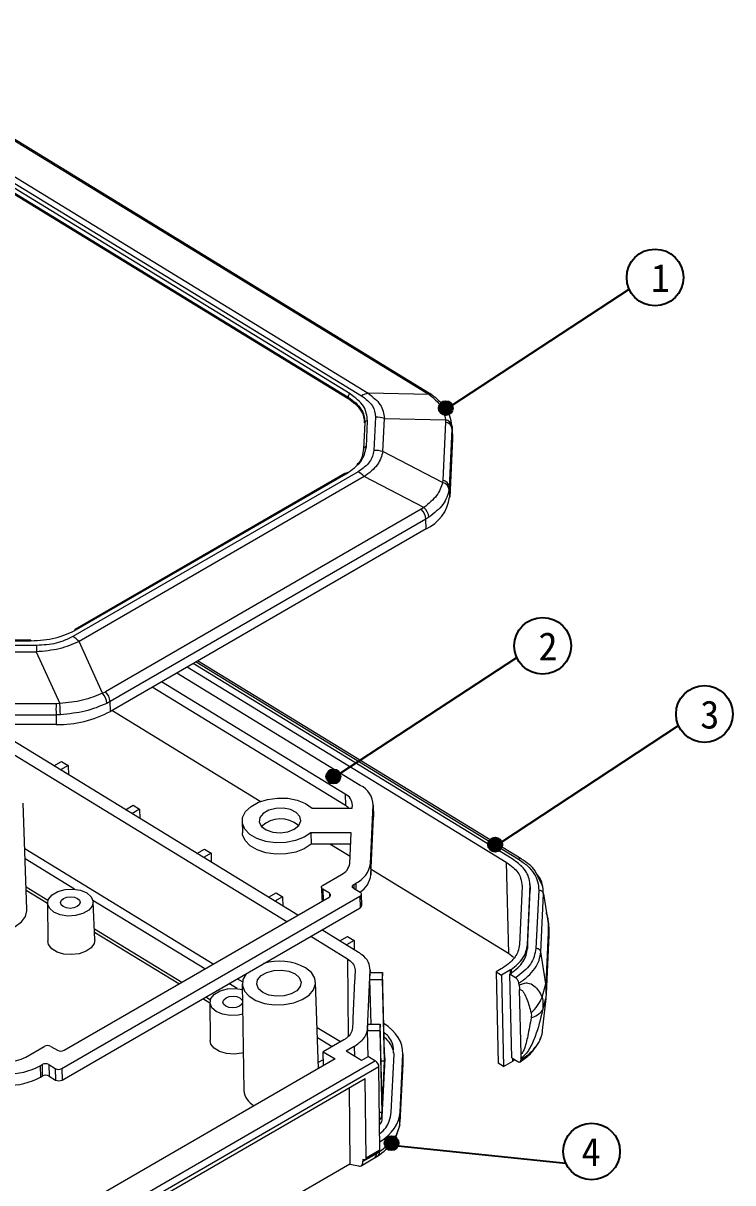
# Model space of a CAD drawing. Header units: inches. Extents: x 1153 to 3519, y 573 to 968.
# Drawn here: x 1277.5 to 1352.6, y 634.7 to 757.3 of the extents above; entities that cross this region are included whole.
import ezdxf

# ---------------------------------------------------------------- set-up
doc = ezdxf.new("R2010")
doc.units = ezdxf.units.IN
doc.styles.get("Standard").update_dxf_attribs({"font": 'txt', "bigfont": 'gbcbig.shx'})

msp = doc.modelspace()

# ---------------------------------------------------------------- hatches: boundary and pattern name
h = msp.add_hatch(color=256)
h.dxf.hatch_style = 1
h.set_gradient(color1=(0, 255, 255), color2=(20, 255, 255), one_color=1, tint=0.54)
h.paths.add_polyline_path([(1322.956, 716.606, 1), (1321.456, 716.606, 1)])
h = msp.add_hatch(color=256)
h.dxf.hatch_style = 1
h.set_gradient(color1=(0, 255, 255), color2=(20, 255, 255), one_color=1, tint=0.54)
h.paths.add_polyline_path([(1311.07, 677.666, 1), (1309.57, 677.666, 1)])
h = msp.add_hatch(color=256)
h.dxf.hatch_style = 1
h.set_gradient(color1=(0, 255, 255), color2=(20, 255, 255), one_color=1, tint=0.54)
h.paths.add_polyline_path([(1328.182, 670.459, 1), (1326.682, 670.459, 1)])
h = msp.add_hatch(color=256)
h.dxf.hatch_style = 1
h.set_gradient(color1=(0, 255, 255), color2=(20, 255, 255), one_color=1, tint=0.54)
h.paths.add_polyline_path([(1317.224, 638.903, 1), (1315.724, 638.903, 1)])

# ---------------------------------------------------------------- linework, layer by layer
at = {"color": 7, "linetype": 'Continuous', "lineweight": 15}
for p, q in [((1256.295, 757.295), (1320.179, 718.207)), ((1320.49, 718.164), (1256.606, 757.252)), ((1252.473, 755.124), (1313.304, 717.904)), ((1253.165, 755.398), (1313.996, 718.178)), ((1252.59, 754.025), (1311.872, 717.754)), ((1312.084, 718.121), (1252.802, 754.393)), ((1311.876, 717.593), (1252.594, 753.865)), ((1311.872, 717.754), (1311.876, 717.593)), ((1320.45, 718.034), (1313.996, 718.178)), ((1320.45, 718.034), (1320.179, 718.207)), ((1320.516, 718.147), (1320.49, 718.164)), ((1320.815, 717.955), (1320.516, 718.146)), ((1320.792, 717.971), (1320.815, 717.955)), ((1313.642, 715.045), (1313.513, 712.286)), ((1313.612, 715.3), (1313.642, 715.032)), ((1313.807, 712.514), (1313.935, 715.273)), ((1314.773, 715.645), (1314.609, 712.14)), ((1315.56, 712.016), (1315.724, 715.521)), ((1315.724, 715.521), (1322.177, 715.377)), ((1322.178, 715.133), (1321.891, 708.989)), ((1322.177, 715.377), (1322.178, 715.133)), ((1322.882, 714.571), (1322.878, 714.664)), ((1322.594, 708.225), (1322.88, 714.369)), ((1322.879, 714.648), (1322.88, 714.369)), ((1322.88, 714.369), (1322.905, 713.34)), ((1322.907, 713.541), (1322.881, 714.601)), ((1322.907, 713.541), (1322.905, 713.34)), ((1313.513, 712.273), (1313.513, 712.286)), ((1322.905, 713.34), (1322.619, 707.196)), ((1321.868, 708.751), (1315.56, 712.016)), ((1312.93, 709.883), (1282.769, 692.457)), ((1311.832, 709.789), (1311.668, 709.676)), ((1311.546, 709.686), (1283.022, 693.206)), ((1283.166, 693.188), (1311.69, 709.668)), ((1313.585, 709.361), (1283.423, 691.934)), ((1319.893, 706.096), (1313.585, 709.361)), ((1321.891, 708.989), (1321.868, 708.751)), ((1322.594, 708.225), (1322.567, 707.953)), ((1322.619, 707.196), (1322.594, 708.225)), ((1319.893, 706.096), (1319.607, 705.917)), ((1319.607, 705.917), (1286.218, 686.627)), ((1320.095, 704.867), (1286.707, 685.576)), ((1320.423, 705.07), (1320.095, 704.867)), ((1320.12, 703.837), (1320.095, 704.867)), ((1320.12, 703.837), (1286.732, 684.547)), ((1278.926, 691.524), (1273.029, 691.527)), ((1273.679, 692.014), (1278.321, 692.011)), ((1278.327, 692.07), (1273.685, 692.073)), ((1285.915, 686.464), (1283.423, 691.934)), ((1273.006, 690.84), (1278.903, 690.836)), ((1278.903, 690.836), (1281.395, 685.367)), ((1294.866, 689.246), (1328.608, 668.601)), ((1329.225, 668.956), (1295.482, 689.602)), ((1330.17, 668.953), (1295.965, 689.881)), ((1313.17, 676.72), (1293.751, 688.602)), ((1285.915, 686.464), (1286.218, 686.627)), ((1311.602, 674.591), (1291.154, 687.102)), ((1311.572, 675.797), (1292.153, 687.679)), ((1280.989, 685.357), (1270.651, 685.363)), ((1281.395, 685.367), (1280.989, 685.357)), ((1286.707, 685.576), (1286.361, 685.39)), ((1286.732, 684.547), (1286.707, 685.576)), ((1270.651, 684.193), (1280.988, 684.187)), ((1281.452, 684.198), (1280.988, 684.187)), ((1280.988, 684.187), (1281.014, 683.158)), ((1302.582, 675.017), (1286.873, 684.628)), ((1281.014, 683.158), (1270.676, 683.164)), ((1271.338, 683.164), (1305.395, 662.326)), ((1306.557, 662.997), (1273.599, 683.163)), ((1280.77, 678.775), (1281.58, 679.243)), ((1281.58, 679.243), (1282.267, 678.823)), ((1282.267, 678.823), (1281.457, 678.355)), ((1282.267, 678.823), (1282.291, 677.844)), ((1311.572, 675.797), (1311.602, 674.591)), ((1277.914, 663.587), (1277.516, 674.846)), ((1288.329, 674.15), (1289.139, 674.618)), ((1289.139, 674.618), (1289.826, 674.198)), ((1308.068, 674.328), (1312.323, 674.326)), ((1312.323, 674.326), (1312.337, 674.621)), ((1314.249, 668.476), (1314.536, 674.619)), ((1314.536, 674.619), (1314.565, 673.413)), ((1314.567, 673.538), (1314.537, 674.745)), ((1289.826, 674.198), (1289.016, 673.73)), ((1289.826, 674.198), (1289.85, 673.22)), ((1314.279, 667.269), (1314.565, 673.413)), ((1314.565, 673.413), (1314.567, 673.538)), ((1300.669, 672.925), (1300.699, 671.719)), ((1312.201, 671.712), (1307.946, 671.715)), ((1307.946, 671.715), (1307.975, 670.508)), ((1312.051, 668.477), (1312.201, 671.712)), ((1295.887, 669.526), (1296.697, 669.994)), ((1297.384, 669.573), (1296.574, 669.105)), ((1296.697, 669.994), (1297.384, 669.573)), ((1297.384, 669.573), (1297.408, 668.595)), ((1312.145, 670.505), (1307.975, 670.508)), ((1312.084, 669.202), (1309.953, 670.507)), ((1282.949, 665.755), (1277.724, 668.953)), ((1314.249, 668.476), (1314.279, 667.269)), ((1328.608, 668.601), (1328.844, 658.948)), ((1309.225, 666.174), (1311.176, 667.301)), ((1328.844, 658.948), (1314.306, 667.843)), ((1332.476, 666.025), (1331.753, 667.491)), ((1309.069, 665.952), (1309.099, 664.745)), ((1309.893, 665.334), (1309.206, 665.754)), ((1309.206, 665.754), (1309.235, 664.547)), ((1313.148, 665.416), (1312.46, 665.836)), ((1312.48, 666.256), (1312.688, 666.376)), ((1330.274, 666.039), (1329.988, 659.893)), ((1330.834, 659.891), (1331.121, 666.039)), ((1330.844, 659.489), (1331.131, 665.637)), ((1331.131, 665.637), (1331.109, 665.812)), ((1331.121, 666.039), (1331.131, 665.637)), ((1331.134, 665.764), (1331.122, 666.266)), ((1332.034, 665.636), (1331.748, 659.489)), ((1332.345, 666.41), (1332.321, 666.559)), ((1281.608, 646.785), (1313.128, 664.996)), ((1281.839, 648.717), (1309.873, 664.914)), ((1296.733, 657.322), (1284.896, 664.565)), ((1285.101, 660.398), (1284.915, 664.418)), ((1303.445, 664.901), (1304.255, 665.369)), ((1304.943, 664.949), (1304.133, 664.481)), ((1304.255, 665.369), (1304.943, 664.949)), ((1304.943, 664.949), (1304.967, 663.97)), ((1309.237, 664.546), (1309.235, 664.547)), ((1313.128, 664.996), (1313.158, 663.789)), ((1313.314, 664.012), (1313.284, 665.218)), ((1332.253, 659.131), (1332.54, 665.277)), ((1332.54, 665.277), (1333.079, 661.908)), ((1280.092, 664.3), (1280.103, 660.276)), ((1281.638, 645.578), (1313.158, 663.789)), ((1307.935, 660.772), (1311.824, 658.392)), ((1312.986, 659.063), (1309.097, 661.443)), ((1311.004, 660.276), (1311.814, 660.744)), ((1311.814, 660.744), (1312.501, 660.324)), ((1333.079, 661.908), (1332.793, 655.762)), ((1332.852, 654.687), (1333.139, 660.852)), ((1312.501, 660.324), (1311.691, 659.856)), ((1312.501, 660.324), (1312.525, 659.346)), ((1330.834, 659.891), (1330.844, 659.489)), ((1329.38, 658.523), (1328.844, 658.948)), ((1332.793, 655.762), (1332.253, 659.131)), ((1313.929, 651.027), (1314.215, 657.173)), ((1314.215, 657.173), (1314.221, 656.932)), ((1314.225, 656.932), (1314.217, 657.286)), ((1328.083, 657.332), (1327.52, 657.007)), ((1329.054, 657.218), (1328.088, 656.66)), ((1329.054, 657.218), (1329.106, 657.253)), ((1329.064, 656.815), (1329.054, 657.218)), ((1329.106, 657.253), (1329.116, 656.851)), ((1308.759, 646.8), (1308.436, 655.927)), ((1312.567, 656.105), (1312.38, 652.097)), ((1314.188, 656.219), (1314.221, 656.932)), ((1314.304, 651.498), (1314.188, 656.219)), ((1314.188, 656.219), (1315.491, 656.218)), ((1314.221, 656.932), (1315.524, 656.931)), ((1315.524, 656.931), (1315.491, 656.218)), ((1315.491, 656.218), (1315.702, 647.61)), ((1315.735, 648.323), (1315.524, 656.931)), ((1327.52, 657.007), (1328.088, 656.66)), ((1327.52, 657.007), (1327.757, 647.353)), ((1328.088, 656.66), (1328.325, 647.006)), ((1328.969, 656.761), (1329.064, 656.815)), ((1329.186, 647.912), (1328.969, 656.761)), ((1329.598, 656.377), (1328.969, 656.761)), ((1329.064, 656.815), (1329.116, 656.851)), ((1300.127, 655.245), (1299.274, 655.767)), ((1300.683, 655.737), (1300.837, 644.472)), ((1329.971, 655.604), (1329.948, 655.809)), ((1330.171, 648.297), (1330.003, 655.141)), ((1332.4, 654.352), (1332.793, 655.762)), ((1332.819, 654.697), (1332.814, 654.881)), ((1297.27, 653.789), (1297.281, 649.765)), ((1332.438, 650.803), (1332.813, 654.18)), ((1313.929, 651.027), (1313.935, 650.786)), ((1313.935, 650.786), (1313.968, 651.498)), ((1313.968, 651.498), (1315.271, 651.498)), ((1315.271, 651.498), (1315.238, 650.785)), ((1315.482, 642.89), (1315.271, 651.498)), ((1310.182, 649.093), (1308.645, 650.034)), ((1311.425, 649.811), (1309.257, 648.558)), ((1314.002, 648.041), (1313.935, 650.786)), ((1315.238, 650.785), (1313.935, 650.786)), ((1315.238, 650.785), (1315.449, 642.177)), ((1332.141, 649.846), (1332.233, 649.998)), ((1277.788, 648.011), (1279.739, 649.138)), ((1280.446, 649.138), (1281.133, 648.717)), ((1309.257, 648.558), (1310.493, 647.802)), ((1309.271, 647.096), (1309.257, 648.558)), ((1312.524, 649.138), (1311.664, 648.641)), ((1313.304, 647.637), (1311.664, 648.641)), ((1315.668, 648.736), (1315.735, 648.323)), ((1315.75, 647.933), (1315.736, 648.536)), ((1316.735, 648.323), (1316.713, 648.499)), ((1310.493, 647.802), (1281.152, 630.85)), ((1314.789, 647.593), (1281.38, 628.291)), ((1314.03, 648.057), (1313.304, 647.637)), ((1314.03, 648.057), (1314.789, 647.593)), ((1315.367, 647.611), (1315.702, 647.61)), ((1315.747, 647.84), (1315.461, 641.694)), ((1315.702, 647.61), (1315.482, 642.89)), ((1315.722, 647.991), (1315.747, 647.84)), ((1315.747, 647.84), (1315.735, 648.323)), ((1316.448, 642.176), (1316.735, 648.323)), ((1317.365, 641.106), (1317.652, 647.253)), ((1317.653, 647.279), (1317.366, 641.133)), ((1317.373, 642.176), (1317.659, 648.322)), ((1317.652, 647.391), (1317.653, 647.279)), ((1317.659, 648.322), (1317.653, 647.279)), ((1317.655, 647.313), (1317.662, 648.436)), ((1328.325, 647.006), (1327.757, 647.353)), ((1328.325, 647.006), (1329.29, 647.564)), ((1329.186, 647.912), (1329.814, 647.527)), ((1329.29, 647.564), (1329.283, 647.852)), ((1329.342, 647.6), (1329.29, 647.564)), ((1329.493, 647.724), (1329.342, 647.6)), ((1330.161, 647.859), (1330.148, 647.677)), ((1279.3, 647.086), (1279.507, 647.206)), ((1279.3, 647.086), (1279.329, 645.879)), ((1279.507, 647.206), (1279.537, 645.999)), ((1280.214, 647.206), (1280.901, 646.785)), ((1280.214, 647.206), (1280.244, 645.999)), ((1280.901, 646.785), (1280.931, 645.578)), ((1281.608, 646.785), (1281.638, 645.578)), ((1315.142, 646.973), (1281.734, 627.671)), ((1315.227, 638.205), (1315.142, 646.973)), ((1279.329, 645.879), (1279.537, 645.999)), ((1280.244, 645.999), (1280.931, 645.578)), ((1283.19, 628.111), (1313.694, 645.735)), ((1313.775, 637.366), (1313.694, 645.735)), ((1311.995, 644.754), (1312.073, 636.696)), ((1315.189, 642.177), (1315.449, 642.177)), ((1315.461, 641.694), (1315.449, 642.177)), ((1317.337, 640.836), (1317.366, 641.133)), ((1317.366, 641.133), (1317.373, 642.176)), ((1317.275, 640.567), (1317.284, 640.632)), ((1314.868, 637.779), (1313.437, 636.952)), ((1313.681, 637.15), (1315.134, 637.989)), ((1313.775, 637.366), (1315.227, 638.205)), ((1314.712, 637.368), (1315.029, 637.559)), ((1315.2, 637.977), (1314.868, 637.779)), ((1315.029, 637.559), (1315, 637.539)), ((1312.073, 636.696), (1283.269, 620.054)), ((1312.073, 636.696), (1312.985, 636.49)), ((1313.25, 636.52), (1314.681, 637.347)), ((1313.435, 637.184), (1313.441, 637.181)), ((1313.435, 637.184), (1313.437, 636.952)), ((1314.681, 637.347), (1314.712, 637.368))]:
    msp.add_line(p, q, dxfattribs=at)
at = {"color": 4}
for p, q in [((1322.894, 716.906), (1341.6, 729.194)), ((1311.008, 677.966), (1329.714, 690.254)), ((1328.12, 670.758), (1346.826, 683.046)), ((1317.173, 638.634), (1334.891, 636.8))]:
    msp.add_line(p, q, dxfattribs=at)
at = {"color": 8, "linetype": 'Continuous', "lineweight": 15}
for p, q in [((1295.805, 689.789), (1329.89, 668.934)), ((1297.617, 657.833), (1277.686, 670.027)), ((1277.829, 665.985), (1280.135, 664.574)), ((1312.48, 666.256), (1312.491, 665.818)), ((1312.688, 666.376), (1312.705, 665.687)), ((1280.092, 664.226), (1277.842, 665.602)), ((1309.893, 665.334), (1309.903, 664.932)), ((1333.079, 661.908), (1333.035, 662.529)), ((1285.047, 661.569), (1294.293, 655.912)), ((1293.978, 655.73), (1285.065, 661.183)), ((1333.105, 660.843), (1333.079, 661.908)), ((1311.824, 658.392), (1311.895, 650.215)), ((1300.697, 655.948), (1300.158, 656.278)), ((1332.814, 654.881), (1332.793, 655.762)), ((1297.27, 653.716), (1296.518, 654.176)), ((1296.833, 654.357), (1297.313, 654.063)), ((1332.77, 654.164), (1332.434, 652.956)), ((1311.066, 649.604), (1308.607, 651.108)), ((1312.524, 649.138), (1312.549, 648.099)), ((1308.735, 647.479), (1309.265, 647.748)), ((1317.653, 647.279), (1317.652, 647.253)), ((1329.342, 647.6), (1329.337, 647.82)), ((1308.846, 646.85), (1308.754, 646.937)), ((1317.366, 641.133), (1317.365, 641.106)), ((1314.868, 637.836), (1314.868, 637.779))]:
    msp.add_line(p, q, dxfattribs=at)
at = {"color": 8, "linetype": 'Continuous', "lineweight": 15, "flags": 128}
for points in [[(1282.969, 693.116), (1282.969, 693.117), (1282.98, 693.155), (1282.998, 693.186), (1283.022, 693.206), (1283.053, 693.217), (1283.088, 693.218), (1283.126, 693.208), (1283.166, 693.188)], [(1278.333, 692.016), (1278.332, 692.027), (1278.331, 692.052), (1278.329, 692.067), (1278.327, 692.07), (1278.325, 692.061), (1278.323, 692.042), (1278.321, 692.011)]]:
    msp.add_lwpolyline(points, dxfattribs=at)
at = {"color": 7, "linetype": 'Continuous', "lineweight": 15, "flags": 128}
for points in [[(1281.452, 684.198), (1281.446, 684.331), (1281.439, 684.474), (1281.431, 684.625), (1281.424, 684.78), (1281.416, 684.936), (1281.408, 685.088), (1281.401, 685.233), (1281.395, 685.367)], [(1307.946, 671.715), (1307.218, 671.234), (1306.306, 670.882), (1305.276, 670.685), (1304.202, 670.657), (1303.162, 670.799), (1302.23, 671.102), (1301.474, 671.543), (1300.949, 672.091), (1300.692, 672.706), (1300.721, 673.345), (1301.036, 673.96), (1301.612, 674.507), (1302.409, 674.947), (1303.369, 675.249), (1304.422, 675.39), (1305.494, 675.36), (1306.505, 675.162), (1307.384, 674.81), (1308.068, 674.328)], [(1306.18, 672.098), (1306.655, 672.494), (1306.862, 672.962), (1306.772, 673.437), (1306.398, 673.857), (1305.791, 674.164), (1305.032, 674.317), (1304.224, 674.296), (1303.476, 674.102), (1302.888, 673.763), (1302.542, 673.324), (1302.482, 672.844), (1302.718, 672.388), (1303.217, 672.019), (1303.912, 671.785), (1304.709, 671.718), (1305.5, 671.827), (1306.18, 672.098)], [(1307.975, 670.508), (1307.247, 670.027), (1306.335, 669.676), (1305.305, 669.479), (1304.231, 669.45), (1303.191, 669.592), (1302.26, 669.895), (1301.504, 670.336), (1300.978, 670.884), (1300.721, 671.5), (1300.699, 671.719)], [(1284.256, 665.353), (1284.717, 664.945), (1284.912, 664.464), (1284.816, 663.968), (1284.441, 663.517), (1283.832, 663.166), (1283.063, 662.956), (1282.227, 662.913), (1281.424, 663.042), (1280.752, 663.328), (1280.29, 663.736), (1280.096, 664.217), (1280.192, 664.713), (1280.567, 665.164), (1281.175, 665.515), (1281.944, 665.725), (1282.78, 665.768), (1283.583, 665.639), (1284.256, 665.353)], [(1309.206, 665.754), (1309.146, 665.799), (1309.102, 665.851), (1309.076, 665.906), (1309.069, 665.964), (1309.081, 666.022), (1309.112, 666.078), (1309.161, 666.129), (1309.225, 666.174)], [(1312.46, 665.836), (1312.4, 665.881), (1312.357, 665.933), (1312.331, 665.988), (1312.324, 666.046), (1312.336, 666.104), (1312.367, 666.16), (1312.416, 666.211), (1312.48, 666.256)], [(1281.75, 663.905), (1281.535, 664.105), (1281.467, 664.341), (1281.557, 664.577), (1281.791, 664.777), (1282.134, 664.91), (1282.532, 664.957), (1282.927, 664.909), (1283.257, 664.776), (1283.473, 664.576), (1283.54, 664.34), (1283.451, 664.104), (1283.217, 663.904), (1282.874, 663.771), (1282.475, 663.724), (1282.081, 663.771), (1281.75, 663.905)], [(1309.873, 664.914), (1309.937, 664.959), (1309.986, 665.01), (1310.017, 665.066), (1310.029, 665.124), (1310.022, 665.182), (1309.997, 665.237), (1309.953, 665.289), (1309.893, 665.334)], [(1313.128, 664.996), (1313.192, 665.041), (1313.241, 665.092), (1313.272, 665.148), (1313.284, 665.206), (1313.277, 665.264), (1313.251, 665.319), (1313.208, 665.371), (1313.148, 665.416)], [(1269.916, 663.391), (1270.025, 662.861), (1270.398, 662.287), (1271.01, 661.795), (1271.821, 661.417), (1272.774, 661.179), (1273.805, 661.097), (1274.843, 661.178), (1275.818, 661.414), (1276.664, 661.792), (1277.322, 662.283), (1277.748, 662.856), (1277.913, 663.471), (1277.914, 663.587)], [(1285.101, 660.398), (1285.034, 660.012), (1284.713, 659.557), (1284.164, 659.184), (1283.446, 658.934), (1282.637, 658.834), (1281.823, 658.895), (1281.094, 659.11), (1280.529, 659.456), (1280.188, 659.896), (1280.103, 660.276)], [(1301.138, 656.845), (1301.106, 656.808), (1300.759, 656.21), (1300.694, 655.584), (1300.915, 654.974), (1301.407, 654.427), (1302.133, 653.983), (1303.039, 653.675), (1304.057, 653.526), (1305.113, 653.547), (1306.128, 653.736), (1307.026, 654.079), (1307.742, 654.552), (1308.222, 655.118), (1308.43, 655.736), (1308.351, 656.36), (1307.991, 656.944), (1307.377, 657.444), (1307.377, 657.444)], [(1302.853, 654.831), (1302.404, 655.228), (1302.215, 655.697), (1302.308, 656.179), (1302.674, 656.619), (1303.266, 656.961), (1304.015, 657.166), (1304.83, 657.207), (1305.612, 657.081), (1306.267, 656.803), (1306.716, 656.406), (1306.906, 655.937), (1306.812, 655.454), (1306.447, 655.015), (1305.854, 654.673), (1305.105, 654.468), (1304.291, 654.426), (1303.509, 654.552), (1302.853, 654.831)], [(1300.727, 652.555), (1300.242, 652.445), (1299.405, 652.402), (1298.602, 652.532), (1297.93, 652.817), (1297.468, 653.225), (1297.274, 653.706), (1297.37, 654.202), (1297.745, 654.653), (1298.354, 655.005), (1299.122, 655.215), (1299.959, 655.257), (1300.691, 655.147)], [(1298.929, 653.395), (1298.713, 653.595), (1298.645, 653.83), (1298.735, 654.066), (1298.969, 654.266), (1299.312, 654.399), (1299.711, 654.446), (1300.105, 654.399), (1300.435, 654.265), (1300.651, 654.065), (1300.708, 653.937)], [(1300.71, 653.765), (1300.629, 653.594), (1300.395, 653.394), (1300.052, 653.26), (1299.653, 653.214), (1299.259, 653.261), (1298.929, 653.395)], [(1300.783, 648.463), (1300.624, 648.424), (1299.815, 648.324), (1299.001, 648.385), (1298.272, 648.6), (1297.707, 648.946), (1297.366, 649.385), (1297.281, 649.765)], [(1312.985, 636.49), (1313.081, 636.479), (1313.17, 636.488), (1313.248, 636.519), (1313.315, 636.571), (1313.368, 636.642), (1313.407, 636.731), (1313.43, 636.835), (1313.437, 636.952)], [(1313.775, 637.366), (1313.769, 637.293), (1313.751, 637.231), (1313.72, 637.182), (1313.679, 637.149), (1313.628, 637.131), (1313.57, 637.131), (1313.507, 637.148), (1313.441, 637.181)]]:
    msp.add_lwpolyline(points, dxfattribs=at)
at = {"color": 4}
for centre, radius in [((1344.34, 730.415), 3), ((1322.206, 716.606), 0.75), ((1332.454, 691.475), 3), ((1349.566, 684.268), 3), ((1310.32, 677.666), 0.75), ((1327.432, 670.459), 0.75), ((1337.631, 638.022), 3), ((1316.474, 638.903), 0.75)]:
    msp.add_circle(centre, radius, dxfattribs=at)
at = {"color": 7, "linetype": 'Continuous', "lineweight": 15}
for centre, radius, start, end in [((1312.322, 717.739), 0.45, 121.90061, 178.11188), ((1314.504, 715.886), 2.348, 102.49766, 120.73571), ((1314.772, 711.945), 3.701, 75.10202, 89.99639), ((1322.059, 714.561), 0.825, 6.05944, 81.76912), ((1322.015, 714.279), 0.869, 5.97852, 79.21639), ((1314.609, 708.44), 3.701, 75.10228, 89.99613), ((1311.006, 706.801), 3.634, 44.78562, 58.0258), ((1311.604, 709.566), 0.134, 49.79751, 115.64181), ((1321.659, 707.862), 0.913, 5.6969, 76.71782), ((1321.729, 708.135), 0.87, 5.98025, 79.21552), ((1318.86, 704.913), 1.571, 5.75044, 48.862), ((1318.275, 707.819), 4.388, 294.86761, 351.84687), ((1318.451, 704.741), 1.649, 4.37363, 45.50248), ((1310.88, 690.1), 31.986, 177.44936, 178.68136), ((1280.844, 689.374), 3.634, 44.78562, 58.0258), ((1284.627, 685.301), 1.736, 2.94573, 42.08166), ((1285.062, 685.45), 1.649, 4.37363, 45.50248), ((1307.158, 684.767), 26.176, 178.70987, 181.26958), ((1281.217, 694.79), 11.633, 268.99782, 298.29942), ((1312.093, 674.526), 2.444, 2.18518, 63.86945), ((1310.969, 674.569), 1.369, 2.18463, 63.86993), ((1310.544, 672.831), 2.053, 46.73771, 58.99681), ((1304.735, 670.289), 2.89, 48.93527, 133.87332), ((1310.53, 668.695), 1.536, 294.86769, 351.84677), ((1311.535, 668.865), 2.742, 294.86763, 351.84692), ((1311.824, 667.532), 2.469, 301.70706, 353.87742), ((1309.346, 664.77), 0.248, 185.76729, 243.60133), ((1313.058, 664.026), 0.257, 292.92961, 356.89438), ((1304.625, 652.271), 5.859, 61.98751, 106.80568), ((1328.47, 655.882), 4.218, 310.80452, 338.72409), ((1330.609, 654.419), 2.34, 285.62118, 321.28003), ((1280.092, 648.477), 0.749, 61.81319, 118.12107), ((1281.486, 649.377), 0.749, 241.8138, 298.12033), ((1275.858, 651.596), 4.072, 268.99777, 298.29943), ((1279.86, 646.545), 0.749, 61.81334, 118.12092), ((1314.337, 646.924), 0.807, 3.47453, 55.95724), ((1275.853, 653.488), 7.271, 268.99789, 298.29934), ((1279.89, 645.339), 0.749, 61.81334, 118.12092), ((1281.255, 647.445), 0.749, 241.81374, 298.12039), ((1275.882, 652.281), 7.271, 268.99789, 298.29934), ((1281.285, 646.239), 0.749, 241.81374, 298.12039), ((1302.934, 644.735), 2.113, 187.15345, 242.21388), ((1316.709, 640.839), 0.628, 334.3084, 359.71184), ((1314.995, 638.177), 0.234, 306.34402, 6.76784)]:
    msp.add_arc(centre, radius, start, end, dxfattribs=at)
at = {"color": 8, "linetype": 'Continuous', "lineweight": 15}
for centre, radius, start, end in [((1320.282, 717.805), 0.415, 59.9404, 104.3586), ((1320.542, 717.575), 0.469, 57.76491, 101.3758), ((1313.909, 715.004), 0.27, 84.35803, 171.12467), ((1313.78, 712.245), 0.27, 84.35934, 171.12309), ((1314.377, 637.73), 0.493, 312.70226, 5.63838), ((1314.696, 637.939), 0.505, 311.24078, 4.41422)]:
    msp.add_arc(centre, radius, start, end, dxfattribs=at)
at = {"color": 7, "linetype": 'Continuous', "lineweight": 15}
for centre, start_param, end_param in [((1309.661, 648.327), 6.2409761, 6.9925104), ((1309.375, 642.18), 5.5168877, 6.2409761)]:
    msp.add_ellipse(centre, major_axis=(8, 0.196), ratio=0.5934856, start_param=start_param, end_param=end_param, dxfattribs=at)
at = {"color": 8, "linetype": 'Continuous', "lineweight": 15}
for points, knots in [([(1311.872, 717.754), (1312.157, 717.561), (1312.711, 717.186), (1313.27, 716.518), (1313.583, 715.884), (1313.604, 715.469), (1313.612, 715.3)], [0, 0, 0, 0, 0.2822655, 0.5488848, 0.8155045, 1, 1, 1, 1]), ([(1330.157, 668.953), (1330.15, 668.959), (1330.116, 668.991), (1330.022, 668.992), (1329.934, 668.953), (1329.89, 668.934)], [0, 0, 0, 0, 0.117672, 0.5588329, 1, 1, 1, 1])]:
    msp.add_open_spline(points, degree=3, knots=knots, dxfattribs=at)
at = {"color": 7, "linetype": 'Continuous', "lineweight": 15}
for points, knots in [([(1313.625, 715.049), (1313.614, 715.257), (1313.581, 715.868), (1313.03, 716.781), (1312.237, 717.339), (1311.876, 717.593)], [0, 0, 0, 0, 0.2204696, 0.6451009, 1, 1, 1, 1]), ([(1313.935, 715.273), (1313.866, 715.806), (1313.729, 716.872), (1312.632, 717.705), (1312.084, 718.121)], [0, 0, 0, 0, 0.5000663, 1, 1, 1, 1]), ([(1313.304, 717.904), (1313.747, 717.576), (1314.633, 716.919), (1314.726, 716.07), (1314.773, 715.645)], [0, 0, 0, 0, 0.4999999, 1, 1, 1, 1]), ([(1313.996, 718.178), (1314.485, 717.793), (1315.462, 717.022), (1315.637, 716.021), (1315.724, 715.521)], [0, 0, 0, 0, 0.5000004, 1, 1, 1, 1]), ([(1320.45, 718.034), (1320.92, 717.649), (1321.862, 716.879), (1322.072, 715.878), (1322.177, 715.377)], [0, 0, 0, 0, 0.5, 1, 1, 1, 1]), ([(1322.864, 714.772), (1322.812, 715.1), (1322.711, 715.737), (1322.122, 716.88), (1321.314, 717.543), (1320.792, 717.971)], [0, 0, 0, 0, 0.2725037, 0.5302205, 1, 1, 1, 1]), ([(1311.69, 709.668), (1312.277, 710.084), (1313.451, 710.916), (1313.688, 711.981), (1313.807, 712.514)], [0, 0, 0, 0, 0.5000661, 1, 1, 1, 1]), ([(1313.513, 712.273), (1313.476, 712.014), (1313.403, 711.512), (1313.131, 710.949), (1312.86, 710.678), (1312.803, 710.62)], [0, 0, 0, 0, 0.4541275, 0.8830816, 1, 1, 1, 1]), ([(1314.609, 712.14), (1314.523, 711.716), (1314.351, 710.867), (1313.404, 710.211), (1312.93, 709.883)], [0, 0, 0, 0, 0.4999998, 1, 1, 1, 1]), ([(1315.56, 712.016), (1315.428, 711.533), (1315.162, 710.567), (1314.111, 709.763), (1313.585, 709.361)], [0, 0, 0, 0, 0.4999994, 1, 1, 1, 1]), ([(1321.868, 708.751), (1321.718, 708.277), (1321.417, 707.329), (1320.401, 706.507), (1319.893, 706.096)], [0, 0, 0, 0, 0.5000002, 1, 1, 1, 1]), ([(1322.567, 707.953), (1322.412, 707.431), (1322.102, 706.387), (1320.983, 705.509), (1320.423, 705.07)], [0, 0, 0, 0, 0.4999999, 1, 1, 1, 1]), ([(1278.321, 692.011), (1279.22, 692.067), (1281.019, 692.177), (1282.451, 692.851), (1283.166, 693.188)], [0, 0, 0, 0, 0.50006613, 1, 1, 1, 1]), ([(1283.423, 691.934), (1282.747, 691.642), (1281.393, 691.056), (1279.733, 690.91), (1278.903, 690.836)], [0, 0, 0, 0, 0.4999999, 1, 1, 1, 1]), ([(1282.769, 692.457), (1282.204, 692.185), (1281.074, 691.641), (1279.642, 691.563), (1278.926, 691.524)], [0, 0, 0, 0, 0.4999994, 1, 1, 1, 1]), ([(1285.915, 686.464), (1285.232, 686.187), (1283.864, 685.632), (1282.218, 685.455), (1281.395, 685.367)], [0, 0, 0, 0, 0.4999998, 1, 1, 1, 1]), ([(1286.361, 685.39), (1285.622, 685.079), (1284.143, 684.456), (1282.349, 684.284), (1281.452, 684.198)], [0, 0, 0, 0, 0.4999998, 1, 1, 1, 1]), ([(1328.608, 668.601), (1328.867, 668.422), (1329.564, 667.937), (1330.193, 667.045), (1330.25, 666.339), (1330.274, 666.039)], [0, 0, 0, 0, 0.2536124, 0.6823976, 1, 1, 1, 1]), ([(1331.121, 666.039), (1331.106, 666.312), (1331.064, 667.049), (1330.441, 668.088), (1329.585, 668.699), (1329.225, 668.956)], [0, 0, 0, 0, 0.2541685, 0.6852112, 1, 1, 1, 1]), ([(1329.89, 668.934), (1330.224, 668.705), (1330.889, 668.249), (1331.562, 667.43), (1331.991, 666.553), (1332.02, 665.942), (1332.034, 665.636)], [0, 0, 0, 0, 0.25092232, 0.50002331, 0.74911311, 1, 1, 1, 1]), ([(1331.753, 667.491), (1331.723, 667.556), (1331.453, 668.139), (1330.769, 668.573), (1330.161, 668.958)], [0, 0, 0, 0, 0.1114226, 1, 1, 1, 1]), ([(1332.54, 665.277), (1332.518, 665.602), (1332.474, 666.249), (1332.182, 666.965), (1331.871, 667.318), (1331.809, 667.387)], [0, 0, 0, 0, 0.4471411, 0.8910035, 1, 1, 1, 1]), ([(1332.54, 665.277), (1332.526, 665.325), (1332.497, 665.421), (1332.377, 665.539), (1332.218, 665.62), (1332.095, 665.63), (1332.034, 665.636)], [0, 0, 0, 0, 0.2500006, 0.5000023, 0.7499997, 1, 1, 1, 1]), ([(1333.035, 662.529), (1333.034, 662.565), (1333.022, 662.805), (1332.913, 663.037), (1332.821, 663.234)], [0, 0, 0, 0, 0.1493964, 1, 1, 1, 1]), ([(1333.139, 660.836), (1333.139, 660.849), (1333.151, 661.111), (1333.154, 661.709), (1333.083, 662.252), (1333.046, 662.53)], [0, 0, 0, 0, 0.02518562, 0.50181766, 1, 1, 1, 1]), ([(1329.988, 659.893), (1329.952, 659.653), (1329.855, 659.009), (1329.225, 658.096), (1328.424, 657.56), (1328.083, 657.332)], [0, 0, 0, 0, 0.2536143, 0.6823461, 1, 1, 1, 1]), ([(1329.106, 657.253), (1329.357, 657.447), (1330.094, 658.015), (1330.702, 658.938), (1330.801, 659.648), (1330.834, 659.891)], [0, 0, 0, 0, 0.2534822, 0.7442529, 1, 1, 1, 1]), ([(1311.824, 658.392), (1312.02, 658.241), (1312.411, 657.939), (1312.659, 657.352), (1312.59, 656.738), (1312.574, 656.316), (1312.567, 656.105)], [0, 0, 0, 0, 0.2383287, 0.4755787, 0.7373692, 1, 1, 1, 1]), ([(1314.215, 657.173), (1314.179, 657.473), (1314.107, 658.073), (1313.538, 658.7), (1313.096, 658.991), (1312.986, 659.063)], [0, 0, 0, 0, 0.4292571, 0.8585136, 1, 1, 1, 1]), ([(1329.116, 656.851), (1329.367, 657.045), (1330.104, 657.613), (1330.712, 658.536), (1330.811, 659.246), (1330.844, 659.489)], [0, 0, 0, 0, 0.2534822, 0.7442529, 1, 1, 1, 1]), ([(1331.748, 659.489), (1331.63, 658.915), (1331.394, 657.766), (1330.196, 656.84), (1329.598, 656.377)], [0, 0, 0, 0, 0.5000149, 1, 1, 1, 1]), ([(1329.948, 655.809), (1330.283, 656.046), (1330.95, 656.518), (1331.651, 657.345), (1332.131, 658.221), (1332.213, 658.827), (1332.253, 659.131)], [0, 0, 0, 0, 0.2509093, 0.5006962, 0.7501394, 1, 1, 1, 1]), ([(1332.253, 659.131), (1332.239, 659.179), (1332.211, 659.275), (1332.091, 659.392), (1331.931, 659.473), (1331.809, 659.484), (1331.748, 659.489)], [0, 0, 0, 0, 0.25000037, 0.50000205, 0.74999953, 1, 1, 1, 1]), ([(1329.948, 655.809), (1329.939, 655.858), (1329.921, 655.957), (1329.848, 656.112), (1329.751, 656.249), (1329.662, 656.334), (1329.611, 656.368), (1329.598, 656.377)], [0, 0, 0, 0, 0.2303246, 0.460644, 0.6911205, 0.9218981, 1, 1, 1, 1]), ([(1329.971, 655.604), (1330.129, 655.679), (1330.459, 655.836), (1331.02, 655.855), (1331.772, 655.485), (1332.15, 654.804), (1332.4, 654.352)], [0, 0, 0, 0, 0.1189616, 0.2483819, 0.5018447, 1, 1, 1, 1]), ([(1329.971, 655.604), (1329.975, 655.565), (1329.983, 655.486), (1329.996, 655.331), (1330, 655.217), (1330.003, 655.141)], [0, 0, 0, 0, 0.2495363, 0.499073, 1, 1, 1, 1]), ([(1330.003, 655.141), (1330.052, 655.141), (1330.166, 655.14), (1330.329, 655.001), (1330.559, 654.683), (1330.883, 653.907), (1331.089, 653.176), (1331.226, 652.689)], [0, 0, 0, 0, 0.0539169, 0.1255172, 0.2502292, 0.5002595, 1, 1, 1, 1]), ([(1332.8, 654.073), (1332.815, 654.209), (1332.837, 654.415), (1332.85, 654.657), (1332.855, 654.779), (1332.857, 654.839), (1332.858, 654.871), (1332.858, 654.884), (1332.858, 654.89)], [0, 0, 0, 0, 0.5011612, 0.7552762, 0.8841573, 0.9467503, 0.9745907, 1, 1, 1, 1]), ([(1332.4, 654.352), (1332.44, 654.138), (1332.519, 653.71), (1332.463, 653.207), (1332.434, 652.956)], [0, 0, 0, 0, 0.49864035, 1, 1, 1, 1]), ([(1332.434, 652.956), (1332.217, 652.025), (1331.89, 650.625), (1331.185, 649.047), (1330.644, 648.258), (1330.318, 647.988), (1330.161, 647.859)], [0, 0, 0, 0, 0.4995089, 0.7517387, 0.8810415, 1, 1, 1, 1]), ([(1331.239, 652.166), (1331.125, 651.526), (1330.925, 650.402), (1330.642, 649.161), (1330.337, 648.496), (1330.226, 648.363), (1330.171, 648.297)], [0, 0, 0, 0, 0.4994009, 0.8782209, 0.9393215, 1, 1, 1, 1]), ([(1331.226, 652.689), (1331.242, 652.61), (1331.273, 652.452), (1331.25, 652.261), (1331.239, 652.166)], [0, 0, 0, 0, 0.5000342, 1, 1, 1, 1]), ([(1312.38, 652.097), (1312.374, 651.839), (1312.363, 651.319), (1312.285, 650.595), (1311.856, 650.089), (1311.527, 649.877), (1311.425, 649.811)], [0, 0, 0, 0, 0.3222483, 0.6471966, 0.889366, 1, 1, 1, 1]), ([(1312.524, 649.138), (1312.856, 649.371), (1313.521, 649.837), (1313.876, 650.532), (1313.919, 650.929), (1313.929, 651.027)], [0, 0, 0, 0, 0.4293852, 0.8587791, 1, 1, 1, 1]), ([(1316.681, 648.763), (1316.67, 648.894), (1316.617, 649.494), (1316.266, 650.151), (1315.734, 650.562), (1315.679, 650.604)], [0, 0, 0, 0, 0.2003432, 0.9183464, 1, 1, 1, 1]), ([(1315.691, 650.144), (1316.067, 649.736), (1316.575, 649.186), (1316.638, 648.562), (1316.655, 648.401)], [0, 0, 0, 0, 0.7409069, 1, 1, 1, 1]), ([(1332.414, 650.805), (1332.38, 650.567), (1332.303, 650.026), (1331.848, 649.213), (1331.15, 648.386), (1330.482, 647.914), (1330.148, 647.677)], [0, 0, 0, 0, 0.2074381, 0.4709878, 0.7349018, 1, 1, 1, 1]), ([(1330.031, 647.481), (1330.561, 647.843), (1331.245, 648.31), (1331.573, 648.901), (1331.646, 649.034)], [0, 0, 0, 0, 0.774634, 1, 1, 1, 1]), ([(1329.814, 647.527), (1329.853, 647.508), (1329.93, 647.47), (1330.032, 647.476), (1330.107, 647.531), (1330.14, 647.608), (1330.146, 647.663), (1330.148, 647.677)], [0, 0, 0, 0, 0.23105149, 0.46210136, 0.69299197, 0.92358554, 1, 1, 1, 1]), ([(1330.161, 647.859), (1330.163, 647.894), (1330.168, 647.965), (1330.173, 648.11), (1330.171, 648.222), (1330.171, 648.297)], [0, 0, 0, 0, 0.2495372, 0.4990735, 1, 1, 1, 1]), ([(1315.449, 642.177), (1315.441, 641.944), (1315.431, 641.651), (1315.236, 641.384), (1315.197, 641.33)], [0, 0, 0, 0, 0.7976993, 1, 1, 1, 1]), ([(1315.461, 641.694), (1315.452, 641.461), (1315.441, 641.165), (1315.244, 640.894), (1315.202, 640.837)], [0, 0, 0, 0, 0.7875295, 1, 1, 1, 1]), ([(1315.211, 639.898), (1315.221, 639.905), (1315.737, 640.285), (1316.256, 641.072), (1316.393, 641.859), (1316.448, 642.176)], [0, 0, 0, 0, 0.0119869, 0.6014655, 1, 1, 1, 1]), ([(1315, 637.539), (1315.615, 638.007), (1316.795, 638.904), (1317.149, 640.107), (1317.318, 640.683)], [0, 0, 0, 0, 0.5212551, 1, 1, 1, 1]), ([(1317.337, 640.836), (1317.179, 640.296), (1316.865, 639.223), (1315.752, 638.391), (1315.2, 637.977)], [0, 0, 0, 0, 0.5032806, 1, 1, 1, 1])]:
    msp.add_open_spline(points, degree=3, knots=knots, dxfattribs=at)

# ---------------------------------------------------------------- texts
at = {"char_height": 2.96954, "width": 1687.73996, "attachment_point": 1}
for s, insert in [('{\\fSimHei|b0|i0|c134|p49;1}', (1343.897, 731.848)), ('{\\fSimHei|b0|i0|c134|p49;2}', (1332.011, 692.908)), ('{\\fSimHei|b0|i0|c134|p49;3}', (1349.123, 685.7)), ('{\\fSimHei|b0|i0|c134|p49;4}', (1336.56, 639.454))]:
    msp.add_mtext(s, dxfattribs=dict(at, insert=insert))

doc.saveas('drawing.dxf')
